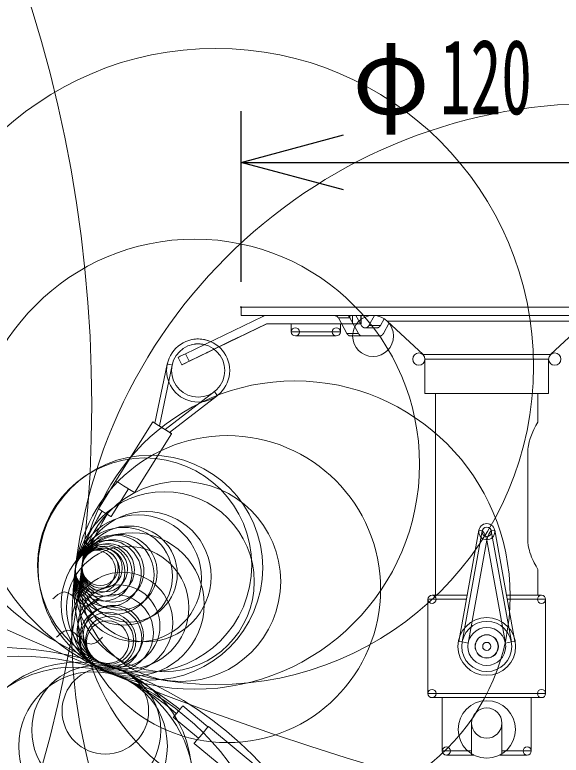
# Model space of a CAD drawing. Units: millimetres, scale not verified. Extents: x -63 to 109, y -56 to 172.
# Drawn here: x 1.98 to 15.33, y 23.11 to 41.17 of the extents above; entities that cross this region are included whole.
import ezdxf
from ezdxf.enums import TextEntityAlignment as Align

# ---------------------------------------------------------------- set-up
doc = ezdxf.new("R2010")
doc.units = ezdxf.units.MM
doc.header["$LTSCALE"] = 0.125
doc.header["$PDMODE"] = 32
doc.header["$PDSIZE"] = 0.025
for name, color, linetype in [('0-0_0', 7, 'Continuous'), ('0-1_DEFPOINTS', 7, 'Continuous'), ('0-6_SUNPO', 7, 'Continuous')]:
    doc.layers.add(name, color=color, linetype=linetype)
doc.layers.add('0-5_GAIKEI', color=1, linetype='Continuous', lineweight=18)
doc.styles.add('ＭＳ ゴシック', font='')
doc.styles.get('ＭＳ ゴシック').set_extended_font_data('MS Gothic')

# ---------------------------------------------------------------- blocks, each defined once
blk = doc.blocks.new('_OPEN30')
at = {"layer": '0-0_0'}
blk.add_line((0, 0), (-1, 0), dxfattribs=at)
blk.add_lwpolyline([(-1, 0.26795), (0, 0), (-1, -0.26795)], dxfattribs=at)
blk = doc.blocks.new('X6')
at = {"layer": '0-6_SUNPO', "style": 'ＭＳ ゴシック', "width": 0.6}
blk.add_text('120', height=1.833, dxfattribs=at).set_placement((-104.249, 226.055), align=Align.BOTTOM_LEFT)
at = {"layer": '0-6_SUNPO', "style": 'ＭＳ ゴシック'}
blk.add_text('φ', height=1.833, dxfattribs=at).set_placement((-106.3919, 226.055), align=Align.BOTTOM_LEFT)
blk = doc.blocks.new('D3')
at = {"layer": '0-1_DEFPOINTS'}
for p in [(-97.1061, 225.43), (-109.1061, 221.8945), (-97.1061, 221.8945)]:
    blk.add_point(p, dxfattribs=at)
at = {"layer": '0-6_SUNPO'}
for p, q in [((-109.1061, 222.5195), (-109.1061, 226.68)), ((-97.1061, 222.5195), (-97.1061, 226.68)), ((-106.6061, 225.43), (-99.6061, 225.43))]:
    blk.add_line(p, q, dxfattribs=at)
blk.add_blockref('X6', (0, 0), dxfattribs=at)
at = {"layer": '0-6_SUNPO', "xscale": 2.5, "yscale": 2.5, "rotation": 180}
blk.add_blockref('_OPEN30', (-109.1061, 225.43), dxfattribs=at)
at = {"layer": '0-6_SUNPO', "xscale": 2.5, "yscale": 2.5}
blk.add_blockref('_OPEN30', (-97.1061, 225.43), dxfattribs=at)

msp = doc.modelspace()

# ---------------------------------------------------------------- linework, layer by layer
at = {"layer": '0-5_GAIKEI', "color": 7}
for p, q in [((7.5118, 34.0353), (7.5118, 33.8353)), ((7.5118, 34.0353), (19.5118, 34.0353)), ((7.5118, 33.8353), (19.5118, 33.8353)), ((11.9548, 32.8797), (11.077, 33.7005)), ((15.0688, 32.8797), (15.9466, 33.7005)), ((12.0023, 32.7702), (12.0023, 31.9353)), ((15.0212, 32.7702), (15.0212, 31.9353)), ((12.0023, 31.9353), (15.0212, 31.9353)), ((12.2618, 31.9353), (12.2618, 27.0103)), ((14.7618, 31.9353), (14.7618, 31.2353)), ((14.5118, 28.3853), (14.5118, 30.4853)), ((14.7618, 27.6353), (14.7618, 27.0103)), ((12.1743, 27.0103), (13.031, 27.0103)), ((13.9925, 27.0103), (14.8493, 27.0103)), ((12.0743, 26.9103), (12.0743, 24.6103)), ((14.9493, 26.9103), (14.9493, 24.6103)), ((12.1743, 24.5103), (14.8493, 24.5103)), ((12.4243, 24.5103), (12.4243, 23.2103)), ((14.5993, 24.5103), (14.5993, 23.2103)), ((12.5243, 23.1103), (13.1965, 23.1103)), ((13.827, 23.1103), (14.4993, 23.1103))]:
    msp.add_line(p, q, dxfattribs=at)
at = {"layer": '0-5_GAIKEI'}
for p, q in [((10.1707, 33.7742), (10.1707, 33.8353)), ((10.232, 33.8353), (10.232, 33.6353)), ((10.3164, 33.8353), (10.45, 33.593)), ((10.4329, 33.8353), (10.4329, 33.6353)), ((9.886, 33.7775), (9.8879, 33.7742)), ((10.0981, 33.393), (9.8879, 33.7742)), ((9.9368, 33.6353), (9.9368, 33.4353)), ((10.3809, 33.393), (10.1707, 33.7742)), ((10.9167, 33.593), (11.0064, 33.7556)), ((11.1287, 33.6522), (10.9858, 33.393)), ((11.077, 33.7005), (15.9466, 33.7005)), ((10.5336, 33.5353), (10.8331, 33.5353)), ((8.8368, 33.3353), (9.8368, 33.3353)), ((10.3809, 33.393), (10.0981, 33.393)), ((10.9021, 33.3353), (10.1817, 33.3353)), ((11.9548, 32.8797), (15.0688, 32.8797)), ((6.0622, 32.6342), (5.9751, 32.8143)), ((12.0023, 32.7702), (15.0212, 32.7702)), ((12.8267, 25.8846), (13.3187, 28.5953)), ((13.622, 28.5803), (13.7049, 28.5953)), ((13.622, 28.5803), (14.1139, 25.8696)), ((13.7049, 28.5953), (14.1968, 25.8846)), ((13.0567, 25.8429), (13.5118, 28.3506)), ((13.5118, 28.3506), (13.9669, 25.8429)), ((12.0743, 26.9103), (13.0129, 26.9103)), ((14.0107, 26.9103), (14.9493, 26.9103)), ((12.9096, 25.8696), (12.8267, 25.8846)), ((12.9096, 25.8696), (13.0567, 25.8429)), ((14.1139, 25.8696), (13.9669, 25.8429)), ((14.1139, 25.8696), (14.1968, 25.8846)), ((12.0743, 24.6103), (14.9493, 24.6103)), ((13.1418, 23.1103), (13.1418, 23.8903)), ((13.8818, 23.1103), (13.8818, 23.8903)), ((12.4243, 23.2103), (13.1418, 23.2103)), ((13.8818, 23.2103), (14.5993, 23.2103))]:
    msp.add_line(p, q, dxfattribs=at)
for points in [[(5.9751, 32.8143), (6.0272, 32.8398), (6.1543, 32.9014), (6.2413, 32.7213), (8.1279, 33.6333), (8.1321, 33.6348), (8.1366, 33.6353), (10.4407, 33.6353), (10.4407, 33.8353), (8.1366, 33.8353), (8.1156, 33.8343), (8.0948, 33.8313), (8.0743, 33.8263), (8.0545, 33.8194), (8.0408, 33.8133), (6.1543, 32.9014)], [(9.886, 33.7775), (9.8725, 33.7965), (9.8551, 33.812), (9.8342, 33.8234), (9.8102, 33.8307), (9.7933, 33.8335), (9.7591, 33.8353)], [(10.1689, 33.7775), (10.1574, 33.7964), (10.1354, 33.8243), (10.1278, 33.8327), (10.1269, 33.8341), (10.1268, 33.8345)], [(10.9167, 33.593), (10.6339, 33.593), (10.7669, 33.8343)], [(8.1279, 33.6333), (8.1375, 33.6333), (6.9723, 33.07)], [(8.1462, 33.6353), (8.1417, 33.6348), (8.1375, 33.6333)], [(8.7368, 33.6353), (8.7368, 33.4353), (9.9368, 33.4353)], [(9.886, 33.7775), (10.1689, 33.7775), (10.1707, 33.7742)], [(10.45, 33.593), (10.4511, 33.5912), (10.4522, 33.5894), (10.4533, 33.5876), (10.4544, 33.5857), (10.4556, 33.5839), (10.4567, 33.5822), (10.4579, 33.5804), (10.4591, 33.5786), (10.4603, 33.5769), (10.4616, 33.5752), (10.4629, 33.5735), (10.4642, 33.5718), (10.4656, 33.5701), (10.467, 33.5685), (10.4684, 33.5669), (10.4698, 33.5654), (10.4713, 33.5638), (10.4728, 33.5623), (10.4744, 33.5608), (10.4759, 33.5594), (10.4775, 33.558), (10.4791, 33.5566), (10.4808, 33.5552), (10.4825, 33.5539), (10.4841, 33.5526), (10.4859, 33.5513), (10.4876, 33.5501), (10.4894, 33.5489), (10.4912, 33.5478), (10.493, 33.5467), (10.4949, 33.5456), (10.4968, 33.5446), (10.4987, 33.5437), (10.5006, 33.5427), (10.5025, 33.5419), (10.5045, 33.541), (10.5065, 33.5403), (10.5085, 33.5396), (10.5105, 33.5389)], [(10.5105, 33.5389), (10.5126, 33.5383), (10.5146, 33.5377), (10.5167, 33.5372), (10.5188, 33.5367), (10.5209, 33.5364), (10.523, 33.536), (10.5251, 33.5358), (10.5272, 33.5356), (10.5293, 33.5355), (10.5315, 33.5354), (10.5336, 33.5353)], [(10.5502, 33.5353), (10.5524, 33.5354), (10.5545, 33.5356), (10.5566, 33.5358), (10.5588, 33.536), (10.5609, 33.5362), (10.563, 33.5365), (10.5651, 33.5369), (10.5672, 33.5372), (10.5693, 33.5377), (10.5713, 33.5382), (10.5734, 33.5388), (10.5754, 33.5395), (10.5774, 33.5402), (10.5794, 33.541), (10.5814, 33.5419), (10.5833, 33.5427), (10.5852, 33.5437), (10.5871, 33.5447), (10.589, 33.5457), (10.5909, 33.5467), (10.5927, 33.5478), (10.5945, 33.549), (10.5963, 33.5501), (10.598, 33.5514), (10.5997, 33.5526), (10.6014, 33.5539), (10.6031, 33.5552), (10.6047, 33.5566), (10.6064, 33.558), (10.6079, 33.5594), (10.6095, 33.5609), (10.611, 33.5624), (10.6125, 33.5639), (10.614, 33.5654), (10.6155, 33.567), (10.6169, 33.5686), (10.6183, 33.5702), (10.6196, 33.5718), (10.621, 33.5735)], [(10.621, 33.5735), (10.6223, 33.5752), (10.6236, 33.5769), (10.6248, 33.5786), (10.626, 33.5803), (10.6272, 33.5821), (10.6284, 33.5839), (10.6295, 33.5857), (10.6306, 33.5875), (10.6317, 33.5893), (10.6328, 33.5912), (10.6339, 33.593)], [(10.8331, 33.5353), (10.8352, 33.5354), (10.8374, 33.5356), (10.8395, 33.5358), (10.8416, 33.536), (10.8437, 33.5362), (10.8458, 33.5365), (10.8479, 33.5369), (10.85, 33.5372), (10.8521, 33.5377), (10.8542, 33.5382), (10.8562, 33.5388), (10.8582, 33.5395), (10.8603, 33.5402), (10.8622, 33.541), (10.8642, 33.5419), (10.8662, 33.5427), (10.8681, 33.5437), (10.87, 33.5447), (10.8719, 33.5457), (10.8737, 33.5467), (10.8755, 33.5478), (10.8773, 33.549), (10.8791, 33.5501), (10.8809, 33.5514), (10.8826, 33.5526), (10.8843, 33.5539), (10.886, 33.5552), (10.8876, 33.5566), (10.8892, 33.558), (10.8908, 33.5594), (10.8923, 33.5609), (10.8939, 33.5624), (10.8954, 33.5639), (10.8969, 33.5654), (10.8983, 33.567), (10.8997, 33.5686), (10.9011, 33.5702), (10.9025, 33.5718), (10.9038, 33.5735)], [(10.9038, 33.5735), (10.9051, 33.5752), (10.9064, 33.5769), (10.9077, 33.5786), (10.9089, 33.5803), (10.9101, 33.5821), (10.9112, 33.5839), (10.9124, 33.5857), (10.9135, 33.5875), (10.9146, 33.5893), (10.9156, 33.5912), (10.9167, 33.593), (10.9167, 33.593)], [(6.7045, 33.2239), (6.6669, 33.2353), (6.6288, 33.2447), (6.5903, 33.2522), (6.5514, 33.2577), (6.5123, 33.2613), (6.4731, 33.2628), (6.4338, 33.2623), (6.3946, 33.2599), (6.3556, 33.2554), (6.3169, 33.2489), (6.2612, 33.2361)], [(6.9713, 33.0709), (7.3086, 33.2342), (7.4185, 33.2876), (7.4571, 33.3067), (7.4569, 33.3066), (7.4551, 33.3058), (7.4344, 33.296), (7.2303, 33.1979), (6.696, 32.9392), (6.6558, 32.9193)], [(10.0981, 33.393), (10.0992, 33.3912), (10.1003, 33.3894), (10.1014, 33.3876), (10.1026, 33.3857), (10.1037, 33.3839), (10.1049, 33.3822), (10.106, 33.3804), (10.1072, 33.3786), (10.1085, 33.3769), (10.1097, 33.3752), (10.111, 33.3735), (10.1123, 33.3718), (10.1137, 33.3701), (10.1151, 33.3685), (10.1165, 33.3669), (10.118, 33.3654), (10.1194, 33.3638), (10.1209, 33.3623), (10.1225, 33.3608), (10.124, 33.3594), (10.1256, 33.358), (10.1273, 33.3566), (10.1289, 33.3552), (10.1306, 33.3539), (10.1323, 33.3526), (10.134, 33.3513), (10.1357, 33.3501), (10.1375, 33.3489), (10.1393, 33.3478), (10.1411, 33.3467), (10.143, 33.3456), (10.1449, 33.3446), (10.1468, 33.3437), (10.1487, 33.3427), (10.1506, 33.3419), (10.1526, 33.341), (10.1546, 33.3403), (10.1566, 33.3396), (10.1586, 33.3389)], [(10.1586, 33.3389), (10.1607, 33.3383), (10.1627, 33.3377), (10.1648, 33.3372), (10.1669, 33.3367), (10.169, 33.3364), (10.1711, 33.336), (10.1732, 33.3358), (10.1753, 33.3356), (10.1775, 33.3355), (10.1817, 33.3353)], [(10.3809, 33.393), (10.382, 33.3912), (10.3831, 33.3894), (10.3843, 33.3876), (10.3854, 33.3857), (10.3865, 33.3839), (10.3877, 33.3822), (10.3889, 33.3804), (10.3901, 33.3786), (10.3913, 33.3769), (10.3926, 33.3752), (10.3938, 33.3735), (10.3952, 33.3718), (10.3965, 33.3701), (10.3979, 33.3685), (10.3993, 33.3669), (10.4008, 33.3654), (10.4023, 33.3638), (10.4038, 33.3623), (10.4053, 33.3608), (10.4069, 33.3594), (10.4085, 33.358), (10.4101, 33.3566), (10.4117, 33.3552), (10.4134, 33.3539), (10.4151, 33.3526), (10.4168, 33.3513), (10.4186, 33.3501), (10.4204, 33.3489), (10.4222, 33.3478), (10.424, 33.3467), (10.4258, 33.3456), (10.4277, 33.3446), (10.4296, 33.3437), (10.4315, 33.3427), (10.4335, 33.3419), (10.4354, 33.341), (10.4374, 33.3403), (10.4394, 33.3396), (10.4415, 33.3389)], [(10.4415, 33.3389), (10.4435, 33.3383), (10.4456, 33.3377), (10.4476, 33.3372), (10.4497, 33.3367), (10.4518, 33.3364), (10.4539, 33.336), (10.456, 33.3358), (10.4582, 33.3356), (10.4603, 33.3355), (10.4646, 33.3353)], [(10.9021, 33.3353), (10.9043, 33.3354), (10.9064, 33.3356), (10.9085, 33.3358), (10.9107, 33.336), (10.9128, 33.3362), (10.9149, 33.3365), (10.917, 33.3369), (10.9191, 33.3372), (10.9212, 33.3377), (10.9232, 33.3382), (10.9253, 33.3388), (10.9273, 33.3395), (10.9293, 33.3402), (10.9313, 33.341), (10.9333, 33.3419), (10.9352, 33.3427), (10.9371, 33.3437), (10.939, 33.3447), (10.9409, 33.3457), (10.9428, 33.3467), (10.9446, 33.3478), (10.9464, 33.349), (10.9482, 33.3501), (10.9499, 33.3514), (10.9516, 33.3526), (10.9533, 33.3539), (10.955, 33.3552), (10.9566, 33.3566), (10.9583, 33.358), (10.9598, 33.3594), (10.9614, 33.3609), (10.9629, 33.3624), (10.9644, 33.3639), (10.9659, 33.3654), (10.9673, 33.367), (10.9688, 33.3686), (10.9702, 33.3702), (10.9715, 33.3718), (10.9729, 33.3735)], [(10.9729, 33.3735), (10.9742, 33.3752), (10.9755, 33.3769), (10.9767, 33.3786), (10.9779, 33.3803), (10.9791, 33.3821), (10.9803, 33.3839), (10.9814, 33.3857), (10.9825, 33.3875), (10.9836, 33.3893), (10.9847, 33.3912), (10.9858, 33.393)], [(6.6159, 33.1245), (6.5807, 33.1321), (6.545, 33.1376), (6.5091, 33.1412), (6.4731, 33.1428), (6.437, 33.1424), (6.401, 33.1399), (6.3652, 33.1355), (6.3297, 33.1291), (6.2926, 33.1202)], [(6.8532, 33.0124), (6.2509, 32.7213), (6.2465, 32.7192), (6.1203, 32.6582), (6.0824, 32.6401), (6.0728, 32.6355), (6.0705, 32.6345), (6.0701, 32.6343), (6.07, 32.6342), (6.0622, 32.6342), (6.0755, 32.6409), (6.1143, 32.6597), (6.2413, 32.7213)], [(6.6558, 32.9193), (6.6559, 32.9193), (6.6563, 32.9196), (6.6585, 32.9206), (6.6679, 32.9249), (6.7056, 32.9429), (6.8465, 33.0107), (6.852, 33.0134)], [(5.4067, 31.2073), (5.709, 32.6507), (5.709, 32.6507), (5.709, 32.6507), (5.7091, 32.6507), (5.7093, 32.6507), (5.7101, 32.6505), (5.7134, 32.6498), (5.7261, 32.6471), (5.7675, 32.6384), (5.8091, 32.6297), (5.8265, 32.6261), (5.515, 31.139)], [(5.6567, 31.0501), (6.8597, 31.9782), (6.8597, 31.9782), (6.8597, 31.9782), (6.8597, 31.9782), (6.8599, 31.978), (6.8604, 31.9773), (6.8624, 31.9746), (6.8703, 31.9642), (6.8961, 31.9307), (6.9221, 31.8971), (6.933, 31.8832), (5.7654, 30.9824)], [(5.7659, 30.9827), (5.7659, 30.9827), (5.8023, 30.9596), (5.8118, 30.9536), (5.8141, 30.9521), (5.8147, 30.9517), (5.8148, 30.9516), (5.8149, 30.9515), (5.8149, 30.9515), (5.8149, 30.9515), (4.9118, 29.5112), (4.9072, 29.5139), (4.6377, 29.6823), (4.4925, 29.7737), (4.4587, 29.7952), (4.4549, 29.7977), (4.4544, 29.798), (4.4543, 29.7981), (4.4543, 29.7981), (4.4543, 29.7981), (5.3574, 31.2384), (5.3606, 31.2365), (5.3701, 31.2306), (5.4068, 31.2078)], [(5.3574, 31.2384), (5.3574, 31.2384), (5.3574, 31.2384), (5.3575, 31.2383), (5.358, 31.2379), (5.3618, 31.2355), (5.3956, 31.214), (5.5409, 31.1226), (5.8104, 30.9542), (5.8149, 30.9515)], [(5.4068, 31.2076), (5.4015, 31.2108), (5.4002, 31.2116), (5.3997, 31.2118), (5.3997, 31.2118), (5.3998, 31.2118), (5.3998, 31.2117), (5.4001, 31.2115), (5.4014, 31.2107), (5.4062, 31.2076), (5.4255, 31.1954), (5.4959, 31.151), (5.4959, 31.151), (5.6807, 31.0351), (5.7479, 30.9932), (5.7725, 30.9781), (5.7725, 30.9781), (5.7725, 30.9781), (5.7724, 30.9782), (5.7721, 30.9784), (5.7708, 30.9792), (5.7657, 30.9825), (5.7656, 30.9826)], [(5.6577, 31.0508), (5.5865, 31.0955), (5.5152, 31.1401)], [(5.6576, 31.0507), (5.5864, 31.0954), (5.5152, 31.14)], [(4.4543, 29.7981), (4.0293, 29.1203), (4.0293, 29.1203)], [(4.7593, 29.6069), (4.3343, 28.9291), (4.3338, 28.9294), (4.1691, 29.0321), (4.0654, 29.0974), (4.0365, 29.1156), (4.0304, 29.1196), (4.0295, 29.1202), (4.0293, 29.1203), (4.0293, 29.1203), (4.0293, 29.1203)], [(4.1177, 29.0654), (4.0581, 28.9683), (4.0003, 28.8705), (3.8903, 28.6725), (3.787, 28.4701), (3.6888, 28.2605), (3.5935, 28.0386), (3.4988, 27.7984)], [(4.2436, 28.9855), (4.1125, 28.7662), (4.0494, 28.6548), (3.988, 28.5424), (3.9286, 28.4293), (3.8709, 28.3152), (3.8157, 28.2016), (3.7623, 28.087), (3.7119, 27.9741), (3.6634, 27.8603)], [(12.9096, 25.8696), (13.4016, 28.5803), (13.3187, 28.5953)], [(13.5118, 28.3506), (13.5044, 28.3809), (13.4855, 28.4414), (13.4602, 28.4989), (13.4386, 28.5366), (13.4173, 28.5672), (13.4063, 28.5795), (13.4038, 28.5809), (13.4029, 28.5809), (13.4016, 28.5803)], [(13.5118, 28.3506), (13.5191, 28.3809), (13.5381, 28.4414), (13.5633, 28.4989), (13.585, 28.5366), (13.6062, 28.5672), (13.6173, 28.5795), (13.6197, 28.5809), (13.6207, 28.5809), (13.622, 28.5803)], [(3.4493, 27.5495), (3.4371, 27.4382), (3.427, 27.3274), (3.4189, 27.2159), (3.413, 27.1063), (3.4091, 26.9959), (3.4088, 26.9794)], [(3.6106, 27.614), (3.5925, 27.4707), (3.5764, 27.3269), (3.5628, 27.1871), (3.5514, 27.0468), (3.5439, 26.9274), (3.5412, 26.8625)], [(2.9133, 26.9203), (2.9446, 26.9483), (2.9758, 26.9756), (3.0071, 27.0015), (3.0383, 27.0254), (3.0696, 27.0464), (3.1008, 27.064), (3.1321, 27.0774), (3.1633, 27.086), (3.1946, 27.089), (3.2258, 27.086), (3.2571, 27.0774), (3.2883, 27.064), (3.3196, 27.0464), (3.3508, 27.0254), (3.3821, 27.0015), (3.4133, 26.9756), (3.4446, 26.9483), (3.4758, 26.9203), (3.5071, 26.8923), (3.5383, 26.8649), (3.5696, 26.839), (3.6008, 26.8152), (3.6321, 26.7941), (3.6633, 26.7765), (3.6946, 26.7631), (3.7258, 26.7545), (3.7571, 26.7515), (3.7883, 26.7545), (3.8196, 26.7631), (3.8508, 26.7765), (3.8821, 26.7941), (3.9133, 26.8152), (3.9446, 26.839), (3.9758, 26.8649), (4.0071, 26.8923), (4.0383, 26.9203)], [(3.0021, 25.9859), (3.0333, 26.0139), (3.0646, 26.0412), (3.0958, 26.0672), (3.1271, 26.091), (3.1583, 26.1121), (3.1896, 26.1297), (3.2208, 26.1431), (3.2521, 26.1517), (3.2833, 26.1547), (3.3146, 26.1517), (3.3458, 26.1431), (3.3771, 26.1297), (3.4083, 26.1121), (3.4396, 26.091), (3.4708, 26.0672), (3.5021, 26.0412), (3.5333, 26.0139), (3.5646, 25.9859), (3.5958, 25.9579), (3.6271, 25.9306), (3.6583, 25.9047), (3.6896, 25.8808), (3.7208, 25.8598), (3.7521, 25.8422), (3.7833, 25.8287), (3.8146, 25.8202), (3.8458, 25.8172), (3.8771, 25.8202), (3.9083, 25.8287), (3.9396, 25.8422), (3.9708, 25.8598), (4.0021, 25.8808), (4.0333, 25.9047), (4.0646, 25.9306), (4.0958, 25.9579), (4.1271, 25.9859)], [(3.4856, 26.0551), (3.4958, 26.0116), (3.5136, 25.9449), (3.5318, 25.8848), (3.5521, 25.8255), (3.5727, 25.7714), (3.5952, 25.7183), (3.6183, 25.6691), (3.6432, 25.621), (3.6689, 25.5759)], [(3.6535, 25.9086), (3.6648, 25.8777), (3.6865, 25.8246), (3.7094, 25.7738), (3.7342, 25.7239), (3.7602, 25.6762), (3.7879, 25.6295), (3.8168, 25.5848)], [(4.7276, 25.1009), (4.8531, 25.0274), (4.9778, 24.9519), (5.099, 24.8762), (5.2197, 24.7985), (5.3387, 24.7194), (5.4573, 24.6382), (5.6928, 24.4695), (5.9277, 24.2915), (6.0152, 24.2226)], [(4.7746, 24.9168), (4.8886, 24.8533), (5.0016, 24.7879), (5.1038, 24.7263), (5.2049, 24.6629), (5.3004, 24.6006), (5.3949, 24.5366), (5.486, 24.4723), (5.5761, 24.4063), (5.6641, 24.3394), (5.7511, 24.2706), (5.9214, 24.1284), (5.9363, 24.1155)], [(6.4709, 23.5195), (5.8563, 24.0316), (5.8564, 24.0317), (5.9754, 24.1748), (6.0557, 24.2711), (6.0794, 24.2994), (6.0853, 24.3064), (6.0865, 24.3079), (6.0868, 24.3082), (6.0868, 24.3082), (6.0868, 24.3082), (6.7013, 23.796)], [(7.6733, 22.307), (7.6733, 22.307), (6.3673, 23.3953), (6.3681, 23.3963), (6.5568, 23.623), (6.6736, 23.763), (6.7055, 23.8012), (6.7122, 23.8091), (6.713, 23.81), (6.713, 23.8101), (6.7131, 23.8101), (6.7131, 23.8102), (8.019, 22.7218)]]:
    msp.add_lwpolyline(points, dxfattribs=at)
at = {"layer": '0-5_GAIKEI', "color": 7}
for points in [[(14.7618, 31.2353), (14.7135, 31.1518), (14.6616, 31.0528), (14.6336, 30.9938), (14.6012, 30.9175), (14.5712, 30.8352), (14.5469, 30.7526), (14.528, 30.666), (14.521, 30.6215), (14.5159, 30.5764), (14.5128, 30.531), (14.5118, 30.4853)], [(14.5118, 28.3853), (14.515, 28.3049), (14.5245, 28.2256), (14.5395, 28.1483), (14.5518, 28.0995), (14.5658, 28.0521), (14.5853, 27.9949), (14.6063, 27.9403), (14.6439, 27.8544), (14.6691, 27.8026), (14.7155, 27.7152), (14.7618, 27.6353)]]:
    msp.add_lwpolyline(points, dxfattribs=at)
at = {"layer": '0-5_GAIKEI'}
for centre, radius in [((32.7032, 95.7011), 76.0771), ((-28.5184, 31.6568), 32.3824), ((6.8914, 32.5914), 7.7621), ((16.2321, 26.1535), 12.8587), ((6.3778, 30.208), 5.4911), ((10.1279, 33.834), 0.00137), ((8.8368, 33.4353), 0.1), ((9.8368, 33.4353), 0.1), ((6.4626, 32.4929), 0.77), ((6.4627, 32.4929), 0.77), ((6.4627, 32.4929), 0.77), ((6.4626, 32.4929), 0.65), ((6.4627, 32.4929), 0.65), ((8.8278, 26.9843), 5.255), ((7.174, 27.1592), 3.745), ((5.1572, 27.7451), 2.6148), ((5.2956, 27.6818), 2.743), ((6.0372, 27.3459), 2.441), ((5.6351, 27.3397), 2.1955), ((4.9948, 27.4217), 1.5501), ((5.1916, 27.4636), 1.5873), ((13.5118, 28.5603), 0.1962), ((4.6423, 27.4722), 1.1939), ((4.7807, 27.5269), 1.1716), ((13.5118, 28.5556), 0.1129), ((4.8632, 26.7846), 1.747), ((4.4185, 27.5087), 0.9672), ((4.5371, 27.5694), 0.9243), ((4.741, 26.7063), 1.4958), ((4.2641, 27.5378), 0.8101), ((4.1518, 27.5622), 0.6952), ((4.0674, 27.5835), 0.6081), ((4.3761, 27.6016), 0.7601), ((4.2625, 27.6279), 0.6435), ((4.1792, 27.6504), 0.5572), ((4.0029, 27.6025), 0.5409), ((3.9534, 27.6193), 0.4885), ((4.1169, 27.67), 0.4919), ((4.0701, 27.6871), 0.442), ((4.6087, 26.3373), 1.2323), ((4.528, 26.2595), 1.0008), ((4.4369, 26.0922), 0.933), ((4.3909, 26.0295), 0.733), ((4.3221, 25.9642), 0.761), ((4.2612, 25.9131), 0.6816), ((4.3003, 25.9128), 0.5854), ((4.253, 25.8674), 0.5197), ((13.5118, 25.7603), 0.705), ((13.5118, 25.7603), 0.612), ((13.5118, 25.7603), 0.4626), ((13.5118, 25.7603), 0.285), ((13.5118, 25.7603), 0.28), ((13.5118, 25.7603), 0.1), ((1.4605, 16.7801), 8.9559), ((2.0654, 19.1181), 6.407), ((3.5314, 22.5981), 2.7803), ((3.9746, 23.7164), 1.5774), ((3.4135, 22.3081), 2.9439), ((3.8954, 23.3287), 1.8153), ((4.1956, 24.1876), 1.057), ((13.5118, 23.7353), 0.7), ((13.5118, 23.7353), 0.7), ((13.5118, 23.8903), 0.37)]:
    msp.add_circle(centre, radius, dxfattribs=at)
at = {"layer": '0-5_GAIKEI', "color": 7}
for centre, radius in [((10.7355, 33.3353), 0.5), ((11.8523, 32.7702), 0.15), ((15.1712, 32.7702), 0.15), ((12.1743, 26.9103), 0.1), ((14.8493, 26.9103), 0.1), ((12.1743, 24.6103), 0.1), ((14.8493, 24.6103), 0.1), ((12.5243, 23.2103), 0.1), ((14.4993, 23.2103), 0.1)]:
    msp.add_circle(centre, radius, dxfattribs=at)

# ---------------------------------------------------------------- block references
at = {"layer": '0-6_SUNPO'}
msp.add_blockref('D3', (116.6179, -187.8592), dxfattribs=at)

doc.saveas('drawing.dxf')
